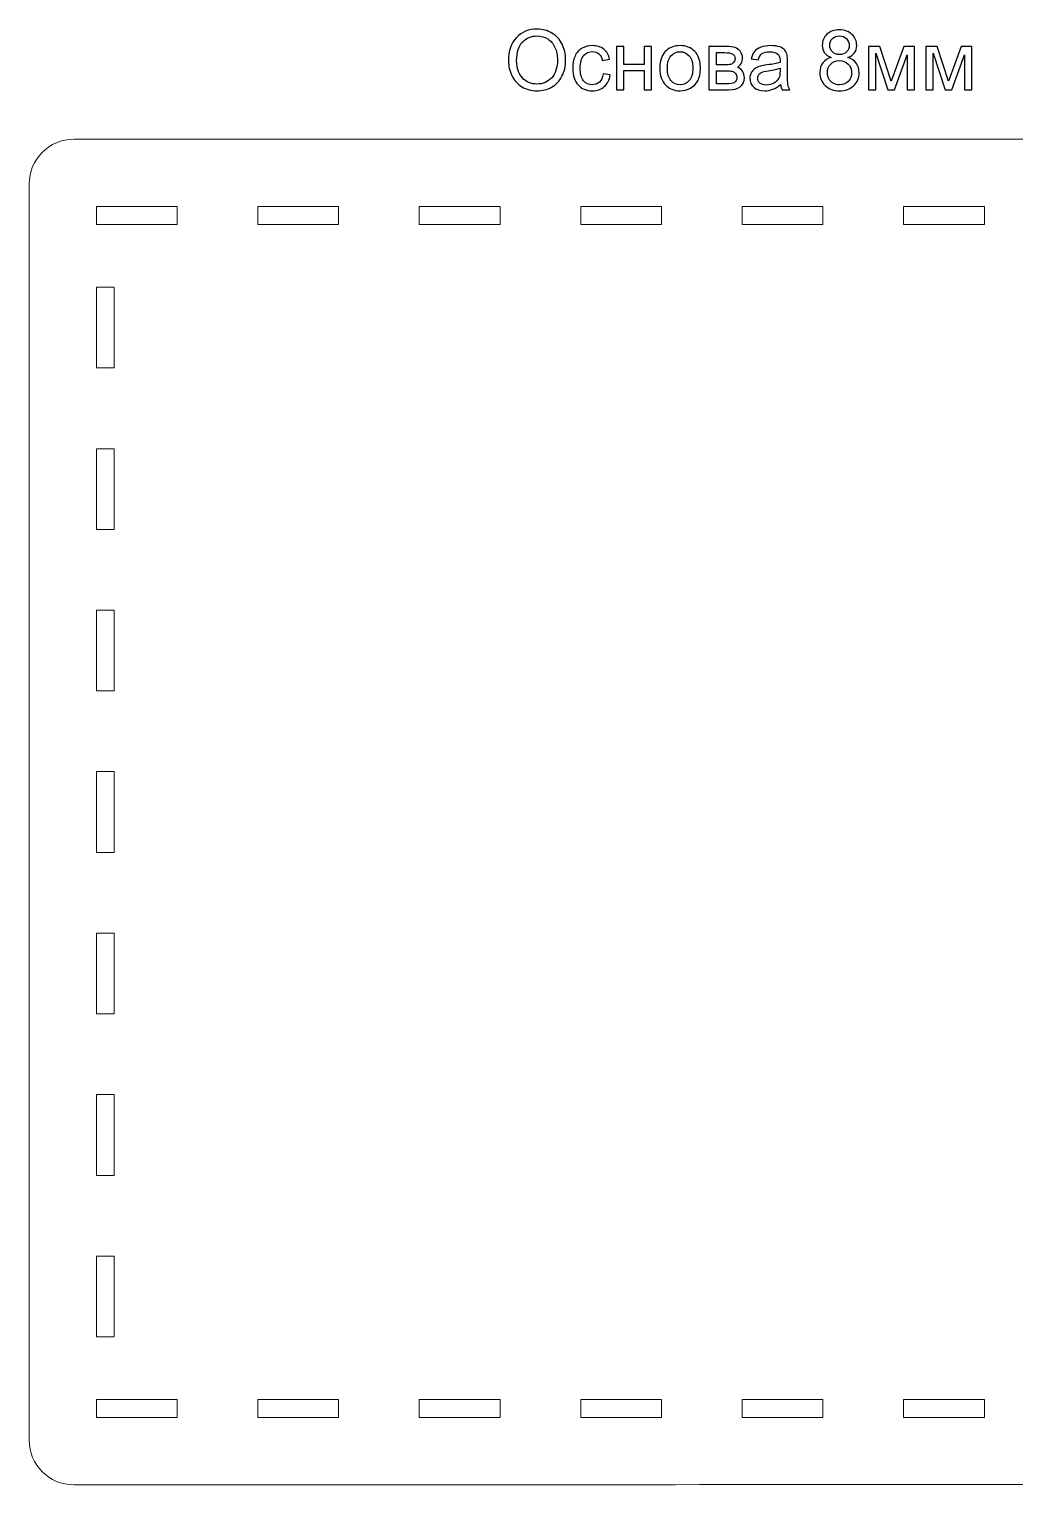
# Model space of a CAD drawing. Header units: centimetres. Extents: x -194 to -71, y -132 to -32.
# Drawn here: x -194.22 to -172.24, y -69.86 to -37.41 of the extents above; entities that cross this region are included whole.
import ezdxf

# ---------------------------------------------------------------- set-up
doc = ezdxf.new("R2010")
doc.units = ezdxf.units.CM
doc.header["$MEASUREMENT"] = 0
doc.layers.add('Layer 1', color=7, linetype='Continuous')

msp = doc.modelspace()

# ---------------------------------------------------------------- linework, layer by layer
at = {"layer": 'Layer 1', "color": 250}
for points, knots in [([(-183.53318, -38.11259), (-183.53318, -37.8919), (-183.47367, -37.71894), (-183.35495, -37.59403), (-183.35495, -37.59403), (-183.23624, -37.46912), (-183.08312, -37.40681), (-182.89528, -37.40681), (-182.89528, -37.40681), (-182.77223, -37.40681), (-182.66157, -37.43626), (-182.5627, -37.49484), (-182.5627, -37.49484), (-182.46413, -37.55343), (-182.38881, -37.63526), (-182.33705, -37.74033), (-182.33705, -37.74033), (-182.28528, -37.8451), (-182.25925, -37.96412), (-182.25925, -38.0971), (-182.25925, -38.0971), (-182.25925, -38.23193), (-182.28652, -38.35281), (-182.34108, -38.45913), (-182.34108, -38.45913), (-182.39563, -38.56576), (-182.47281, -38.64634), (-182.57262, -38.7009), (-182.57262, -38.7009), (-182.67273, -38.75576), (-182.7806, -38.78304), (-182.89621, -38.78304), (-182.89621, -38.78304), (-183.02175, -38.78304), (-183.13364, -38.75266), (-183.23252, -38.69222), (-183.23252, -38.69222), (-183.33109, -38.63178), (-183.4061, -38.54933), (-183.45693, -38.44456), (-183.45693, -38.44456), (-183.50776, -38.3401), (-183.53318, -38.22945), (-183.53318, -38.11259)], [0, 0, 0, 0, 0.08333333, 0.08333333, 0.08333333, 0.08333333, 0.16666667, 0.16666667, 0.16666667, 0.16666667, 0.25, 0.25, 0.25, 0.25, 0.33333333, 0.33333333, 0.33333333, 0.33333333, 0.41666667, 0.41666667, 0.41666667, 0.41666667, 0.5, 0.5, 0.5, 0.5, 0.58333333, 0.58333333, 0.58333333, 0.58333333, 0.66666667, 0.66666667, 0.66666667, 0.66666667, 0.75, 0.75, 0.75, 0.75, 0.83333333, 0.83333333, 0.83333333, 0.83333333, 1, 1, 1, 1]), ([(-183.35093, -38.11569), (-183.35093, -38.27594), (-183.30784, -38.4021), (-183.22167, -38.49415), (-183.22167, -38.49415), (-183.1355, -38.58621), (-183.02733, -38.6324), (-182.89714, -38.6324), (-182.89714, -38.6324), (-182.76448, -38.6324), (-182.65568, -38.5859), (-182.56983, -38.49291), (-182.56983, -38.49291), (-182.48428, -38.39993), (-182.4415, -38.26788), (-182.4415, -38.09679), (-182.4415, -38.09679), (-182.4415, -37.98861), (-182.45979, -37.89407), (-182.49637, -37.81348), (-182.49637, -37.81348), (-182.53294, -37.73289), (-182.58656, -37.67028), (-182.65692, -37.62596), (-182.65692, -37.62596), (-182.7276, -37.58163), (-182.80664, -37.55932), (-182.89435, -37.55932), (-182.89435, -37.55932), (-183.01896, -37.55932), (-183.1262, -37.60209), (-183.21609, -37.68764), (-183.21609, -37.68764), (-183.30598, -37.77319), (-183.35093, -37.91577), (-183.35093, -38.11569)], [0, 0, 0, 0, 0.1, 0.1, 0.1, 0.1, 0.2, 0.2, 0.2, 0.2, 0.3, 0.3, 0.3, 0.3, 0.4, 0.4, 0.4, 0.4, 0.5, 0.5, 0.5, 0.5, 0.6, 0.6, 0.6, 0.6, 0.7, 0.7, 0.7, 0.7, 0.8, 0.8, 0.8, 0.8, 1, 1, 1, 1]), ([(-176.33622, -38.03882), (-176.4041, -38.01403), (-176.45432, -37.97838), (-176.48717, -37.93251), (-176.48717, -37.93251), (-176.51972, -37.88632), (-176.53615, -37.83115), (-176.53615, -37.76699), (-176.53615, -37.76699), (-176.53615, -37.66997), (-176.50143, -37.58876), (-176.432, -37.52274), (-176.432, -37.52274), (-176.36226, -37.45672), (-176.26989, -37.42355), (-176.15428, -37.42355), (-176.15428, -37.42355), (-176.03835, -37.42355), (-175.94474, -37.45734), (-175.87407, -37.52491), (-175.87407, -37.52491), (-175.8034, -37.59248), (-175.76807, -37.67462), (-175.76807, -37.77164), (-175.76807, -37.77164), (-175.76807, -37.83332), (-175.78418, -37.88725), (-175.81642, -37.93282), (-175.81642, -37.93282), (-175.84866, -37.97869), (-175.89763, -38.01403), (-175.96365, -38.03882), (-175.96365, -38.03882), (-175.88213, -38.06548), (-175.82045, -38.10825), (-175.77798, -38.16777), (-175.77798, -38.16777), (-175.73552, -38.22697), (-175.71413, -38.29764), (-175.71413, -38.38009), (-175.71413, -38.38009), (-175.71413, -38.49384), (-175.75443, -38.58931), (-175.83471, -38.6668), (-175.83471, -38.6668), (-175.9153, -38.74429), (-176.02099, -38.78304), (-176.15211, -38.78304), (-176.15211, -38.78304), (-176.28322, -38.78304), (-176.38892, -38.74429), (-176.46951, -38.66649), (-176.46951, -38.66649), (-176.54979, -38.58869), (-176.59008, -38.49167), (-176.59008, -38.37544), (-176.59008, -38.37544), (-176.59008, -38.28896), (-176.56807, -38.21643), (-176.52406, -38.15816), (-176.52406, -38.15816), (-176.48004, -38.09958), (-176.41743, -38.0599), (-176.33622, -38.03882)], [0, 0, 0, 0, 0.05882353, 0.05882353, 0.05882353, 0.05882353, 0.11764706, 0.11764706, 0.11764706, 0.11764706, 0.17647059, 0.17647059, 0.17647059, 0.17647059, 0.23529412, 0.23529412, 0.23529412, 0.23529412, 0.29411765, 0.29411765, 0.29411765, 0.29411765, 0.35294118, 0.35294118, 0.35294118, 0.35294118, 0.41176471, 0.41176471, 0.41176471, 0.41176471, 0.47058824, 0.47058824, 0.47058824, 0.47058824, 0.52941176, 0.52941176, 0.52941176, 0.52941176, 0.58823529, 0.58823529, 0.58823529, 0.58823529, 0.64705882, 0.64705882, 0.64705882, 0.64705882, 0.70588235, 0.70588235, 0.70588235, 0.70588235, 0.76470588, 0.76470588, 0.76470588, 0.76470588, 0.82352941, 0.82352941, 0.82352941, 0.82352941, 0.88235294, 0.88235294, 0.88235294, 0.88235294, 1, 1, 1, 1]), ([(-176.36877, -37.7611), (-176.36877, -37.82433), (-176.34862, -37.87578), (-176.30864, -37.91577), (-176.30864, -37.91577), (-176.26834, -37.95575), (-176.21565, -37.9759), (-176.15025, -37.9759), (-176.15025, -37.9759), (-176.0867, -37.9759), (-176.03525, -37.95606), (-175.99527, -37.91639), (-175.99527, -37.91639), (-175.95528, -37.87671), (-175.93544, -37.82805), (-175.93544, -37.7704), (-175.93544, -37.7704), (-175.93544, -37.71027), (-175.9559, -37.65974), (-175.99713, -37.61883), (-175.99713, -37.61883), (-176.03804, -37.57791), (-176.0898, -37.55746), (-176.15211, -37.55746), (-176.15211, -37.55746), (-176.21503, -37.55746), (-176.26679, -37.5776), (-176.30771, -37.61759), (-176.30771, -37.61759), (-176.34831, -37.65757), (-176.36877, -37.70531), (-176.36877, -37.7611)], [0, 0, 0, 0, 0.11111111, 0.11111111, 0.11111111, 0.11111111, 0.22222222, 0.22222222, 0.22222222, 0.22222222, 0.33333333, 0.33333333, 0.33333333, 0.33333333, 0.44444444, 0.44444444, 0.44444444, 0.44444444, 0.55555556, 0.55555556, 0.55555556, 0.55555556, 0.66666667, 0.66666667, 0.66666667, 0.66666667, 0.77777778, 0.77777778, 0.77777778, 0.77777778, 1, 1, 1, 1]), ([(-181.42267, -38.40737), (-181.42267, -38.40737), (-181.26273, -38.42968), (-181.26273, -38.42968), (-181.26273, -38.42968), (-181.2804, -38.53972), (-181.32503, -38.62558), (-181.39725, -38.68788), (-181.39725, -38.68788), (-181.46947, -38.75018), (-181.55843, -38.78118), (-181.66351, -38.78118), (-181.66351, -38.78118), (-181.79524, -38.78118), (-181.90125, -38.73809), (-181.98122, -38.65192), (-181.98122, -38.65192), (-182.06149, -38.56576), (-182.10148, -38.44239), (-182.10148, -38.28183), (-182.10148, -38.28183), (-182.10148, -38.17769), (-182.08412, -38.08687), (-182.04972, -38.00876), (-182.04972, -38.00876), (-182.01531, -37.93096), (-181.96293, -37.87237), (-181.89226, -37.83363), (-181.89226, -37.83363), (-181.8219, -37.79457), (-181.74534, -37.77505), (-181.66227, -37.77505), (-181.66227, -37.77505), (-181.55781, -37.77505), (-181.47195, -37.80139), (-181.40562, -37.8544), (-181.40562, -37.8544), (-181.33898, -37.9074), (-181.2962, -37.98272), (-181.27761, -38.08005), (-181.27761, -38.08005), (-181.27761, -38.08005), (-181.43569, -38.10422), (-181.43569, -38.10422), (-181.43569, -38.10422), (-181.45087, -38.03944), (-181.47753, -37.99078), (-181.51628, -37.95792), (-181.51628, -37.95792), (-181.55471, -37.92538), (-181.6012, -37.90895), (-181.65576, -37.90895), (-181.65576, -37.90895), (-181.73821, -37.90895), (-181.80516, -37.9384), (-181.85692, -37.99729), (-181.85692, -37.99729), (-181.90837, -38.05649), (-181.9341, -38.14948), (-181.9341, -38.27718), (-181.9341, -38.27718), (-181.9341, -38.40675), (-181.9093, -38.50066), (-181.85971, -38.55925), (-181.85971, -38.55925), (-181.80981, -38.61783), (-181.74503, -38.64727), (-181.66537, -38.64727), (-181.66537, -38.64727), (-181.60089, -38.64727), (-181.54727, -38.62775), (-181.5045, -38.58838), (-181.5045, -38.58838), (-181.46141, -38.54933), (-181.43414, -38.48889), (-181.42267, -38.40737)], [0, 0, 0, 0, 0.05, 0.05, 0.05, 0.05, 0.1, 0.1, 0.1, 0.1, 0.15, 0.15, 0.15, 0.15, 0.2, 0.2, 0.2, 0.2, 0.25, 0.25, 0.25, 0.25, 0.3, 0.3, 0.3, 0.3, 0.35, 0.35, 0.35, 0.35, 0.4, 0.4, 0.4, 0.4, 0.45, 0.45, 0.45, 0.45, 0.5, 0.5, 0.5, 0.5, 0.55, 0.55, 0.55, 0.55, 0.6, 0.6, 0.6, 0.6, 0.65, 0.65, 0.65, 0.65, 0.7, 0.7, 0.7, 0.7, 0.75, 0.75, 0.75, 0.75, 0.8, 0.8, 0.8, 0.8, 0.85, 0.85, 0.85, 0.85, 0.9, 0.9, 0.9, 0.9, 1, 1, 1, 1]), ([(-181.12325, -37.7955), (-181.12325, -37.7955), (-180.95959, -37.7955), (-180.95959, -37.7955), (-180.95959, -37.7955), (-180.95959, -37.7955), (-180.95959, -38.19721), (-180.95959, -38.19721), (-180.95959, -38.19721), (-180.95959, -38.19721), (-180.50581, -38.19721), (-180.50581, -38.19721), (-180.50581, -38.19721), (-180.50581, -38.19721), (-180.50581, -37.7955), (-180.50581, -37.7955), (-180.50581, -37.7955), (-180.50581, -37.7955), (-180.34215, -37.7955), (-180.34215, -37.7955), (-180.34215, -37.7955), (-180.34215, -37.7955), (-180.34215, -38.76072), (-180.34215, -38.76072), (-180.34215, -38.76072), (-180.34215, -38.76072), (-180.50581, -38.76072), (-180.50581, -38.76072), (-180.50581, -38.76072), (-180.50581, -38.76072), (-180.50581, -38.33298), (-180.50581, -38.33298), (-180.50581, -38.33298), (-180.50581, -38.33298), (-180.95959, -38.33298), (-180.95959, -38.33298), (-180.95959, -38.33298), (-180.95959, -38.33298), (-180.95959, -38.76072), (-180.95959, -38.76072), (-180.95959, -38.76072), (-180.95959, -38.76072), (-181.12325, -38.76072), (-181.12325, -38.76072), (-181.12325, -38.76072), (-181.12325, -38.76072), (-181.12325, -37.7955), (-181.12325, -37.7955)], [0, 0, 0, 0, 0.07692308, 0.07692308, 0.07692308, 0.07692308, 0.15384615, 0.15384615, 0.15384615, 0.15384615, 0.23076923, 0.23076923, 0.23076923, 0.23076923, 0.30769231, 0.30769231, 0.30769231, 0.30769231, 0.38461538, 0.38461538, 0.38461538, 0.38461538, 0.46153846, 0.46153846, 0.46153846, 0.46153846, 0.53846154, 0.53846154, 0.53846154, 0.53846154, 0.61538462, 0.61538462, 0.61538462, 0.61538462, 0.69230769, 0.69230769, 0.69230769, 0.69230769, 0.76923077, 0.76923077, 0.76923077, 0.76923077, 0.84615385, 0.84615385, 0.84615385, 0.84615385, 1, 1, 1, 1]), ([(-180.15772, -38.27811), (-180.15772, -38.09989), (-180.10812, -37.96784), (-180.00863, -37.88198), (-180.00863, -37.88198), (-179.92587, -37.81069), (-179.82451, -37.77505), (-179.70518, -37.77505), (-179.70518, -37.77505), (-179.57282, -37.77505), (-179.46434, -37.81844), (-179.38003, -37.90523), (-179.38003, -37.90523), (-179.29603, -37.99171), (-179.25387, -38.11166), (-179.25387, -38.26447), (-179.25387, -38.26447), (-179.25387, -38.38846), (-179.27247, -38.48579), (-179.30967, -38.55677), (-179.30967, -38.55677), (-179.34686, -38.62775), (-179.40111, -38.68292), (-179.4724, -38.72228), (-179.4724, -38.72228), (-179.54338, -38.76165), (-179.62118, -38.78118), (-179.70518, -38.78118), (-179.70518, -38.78118), (-179.84032, -38.78118), (-179.94942, -38.73809), (-180.0328, -38.65161), (-180.0328, -38.65161), (-180.11618, -38.56514), (-180.15772, -38.44053), (-180.15772, -38.27811)], [0, 0, 0, 0, 0.1, 0.1, 0.1, 0.1, 0.2, 0.2, 0.2, 0.2, 0.3, 0.3, 0.3, 0.3, 0.4, 0.4, 0.4, 0.4, 0.5, 0.5, 0.5, 0.5, 0.6, 0.6, 0.6, 0.6, 0.7, 0.7, 0.7, 0.7, 0.8, 0.8, 0.8, 0.8, 1, 1, 1, 1]), ([(-179.99034, -38.27842), (-179.99034, -38.40179), (-179.96337, -38.49415), (-179.90944, -38.55522), (-179.90944, -38.55522), (-179.8552, -38.61659), (-179.78732, -38.64727), (-179.70518, -38.64727), (-179.70518, -38.64727), (-179.62397, -38.64727), (-179.5564, -38.61659), (-179.50215, -38.55491), (-179.50215, -38.55491), (-179.44822, -38.49322), (-179.42125, -38.39931), (-179.42125, -38.27315), (-179.42125, -38.27315), (-179.42125, -38.15413), (-179.44853, -38.06393), (-179.50277, -38.00287), (-179.50277, -38.00287), (-179.55702, -37.9415), (-179.62459, -37.91081), (-179.70518, -37.91081), (-179.70518, -37.91081), (-179.78732, -37.91081), (-179.8552, -37.94119), (-179.90944, -38.00225), (-179.90944, -38.00225), (-179.96337, -38.06331), (-179.99034, -38.15537), (-179.99034, -38.27842)], [0, 0, 0, 0, 0.11111111, 0.11111111, 0.11111111, 0.11111111, 0.22222222, 0.22222222, 0.22222222, 0.22222222, 0.33333333, 0.33333333, 0.33333333, 0.33333333, 0.44444444, 0.44444444, 0.44444444, 0.44444444, 0.55555556, 0.55555556, 0.55555556, 0.55555556, 0.66666667, 0.66666667, 0.66666667, 0.66666667, 0.77777778, 0.77777778, 0.77777778, 0.77777778, 1, 1, 1, 1]), ([(-179.06201, -37.7955), (-179.06201, -37.7955), (-178.6854, -37.7955), (-178.6854, -37.7955), (-178.6854, -37.7955), (-178.59304, -37.7955), (-178.52423, -37.80325), (-178.47897, -37.81875), (-178.47897, -37.81875), (-178.43403, -37.83425), (-178.39528, -37.86246), (-178.36305, -37.90368), (-178.36305, -37.90368), (-178.3305, -37.94522), (-178.31438, -37.9945), (-178.31438, -38.05215), (-178.31438, -38.05215), (-178.31438, -38.09834), (-178.32399, -38.13863), (-178.3429, -38.17273), (-178.3429, -38.17273), (-178.36212, -38.20713), (-178.39063, -38.23596), (-178.42907, -38.25889), (-178.42907, -38.25889), (-178.38381, -38.27408), (-178.34631, -38.30229), (-178.31624, -38.34382), (-178.31624, -38.34382), (-178.28649, -38.38505), (-178.27161, -38.43433), (-178.27161, -38.49105), (-178.27161, -38.49105), (-178.2775, -38.58249), (-178.31035, -38.65037), (-178.36956, -38.69439), (-178.36956, -38.69439), (-178.42876, -38.73871), (-178.51493, -38.76072), (-178.62775, -38.76072), (-178.62775, -38.76072), (-178.62775, -38.76072), (-179.06201, -38.76072), (-179.06201, -38.76072), (-179.06201, -38.76072), (-179.06201, -38.76072), (-179.06201, -37.7955), (-179.06201, -37.7955)], [0, 0, 0, 0, 0.07692308, 0.07692308, 0.07692308, 0.07692308, 0.15384615, 0.15384615, 0.15384615, 0.15384615, 0.23076923, 0.23076923, 0.23076923, 0.23076923, 0.30769231, 0.30769231, 0.30769231, 0.30769231, 0.38461538, 0.38461538, 0.38461538, 0.38461538, 0.46153846, 0.46153846, 0.46153846, 0.46153846, 0.53846154, 0.53846154, 0.53846154, 0.53846154, 0.61538462, 0.61538462, 0.61538462, 0.61538462, 0.69230769, 0.69230769, 0.69230769, 0.69230769, 0.76923077, 0.76923077, 0.76923077, 0.76923077, 0.84615385, 0.84615385, 0.84615385, 0.84615385, 1, 1, 1, 1]), ([(-178.89835, -38.20279), (-178.89835, -38.20279), (-178.72477, -38.20279), (-178.72477, -38.20279), (-178.72477, -38.20279), (-178.65565, -38.20279), (-178.60791, -38.19907), (-178.58219, -38.19194), (-178.58219, -38.19194), (-178.55615, -38.1845), (-178.5329, -38.16994), (-178.51245, -38.14762), (-178.51245, -38.14762), (-178.49199, -38.12561), (-178.48176, -38.09896), (-178.48176, -38.06796), (-178.48176, -38.06796), (-178.48176, -38.01682), (-178.49974, -37.98148), (-178.53538, -37.96133), (-178.53538, -37.96133), (-178.57134, -37.94119), (-178.63271, -37.93127), (-178.7195, -37.93127), (-178.7195, -37.93127), (-178.7195, -37.93127), (-178.89835, -37.93127), (-178.89835, -37.93127), (-178.89835, -37.93127), (-178.89835, -37.93127), (-178.89835, -38.20279), (-178.89835, -38.20279)], [0, 0, 0, 0, 0.11111111, 0.11111111, 0.11111111, 0.11111111, 0.22222222, 0.22222222, 0.22222222, 0.22222222, 0.33333333, 0.33333333, 0.33333333, 0.33333333, 0.44444444, 0.44444444, 0.44444444, 0.44444444, 0.55555556, 0.55555556, 0.55555556, 0.55555556, 0.66666667, 0.66666667, 0.66666667, 0.66666667, 0.77777778, 0.77777778, 0.77777778, 0.77777778, 1, 1, 1, 1]), ([(-177.46417, -38.63984), (-177.52492, -38.6916), (-177.5835, -38.72786), (-177.6396, -38.74925), (-177.6396, -38.74925), (-177.69571, -38.77064), (-177.75584, -38.78118), (-177.82031, -38.78118), (-177.82031, -38.78118), (-177.92632, -38.78118), (-178.00784, -38.75545), (-178.06487, -38.70369), (-178.06487, -38.70369), (-178.1219, -38.65223), (-178.15042, -38.58621), (-178.15042, -38.50593), (-178.15042, -38.50593), (-178.15042, -38.45882), (-178.13957, -38.41573), (-178.11818, -38.37668), (-178.11818, -38.37668), (-178.09649, -38.33762), (-178.06828, -38.30663), (-178.03356, -38.28307), (-178.03356, -38.28307), (-177.99854, -38.25951), (-177.95948, -38.24154), (-177.91578, -38.22945), (-177.91578, -38.22945), (-177.88354, -38.22108), (-177.83488, -38.21302), (-177.7701, -38.20496), (-177.7701, -38.20496), (-177.63805, -38.18946), (-177.54042, -38.17056), (-177.47812, -38.14886), (-177.47812, -38.14886), (-177.4775, -38.12654), (-177.47719, -38.11228), (-177.47719, -38.10639), (-177.47719, -38.10639), (-177.47719, -38.04006), (-177.49268, -37.99326), (-177.52368, -37.96598), (-177.52368, -37.96598), (-177.56552, -37.9291), (-177.62783, -37.91081), (-177.71028, -37.91081), (-177.71028, -37.91081), (-177.78746, -37.91081), (-177.84449, -37.92445), (-177.88106, -37.95141), (-177.88106, -37.95141), (-177.91795, -37.97838), (-177.94492, -38.02611), (-177.96258, -38.09493), (-177.96258, -38.09493), (-177.96258, -38.09493), (-178.12252, -38.07261), (-178.12252, -38.07261), (-178.12252, -38.07261), (-178.10795, -38.00411), (-178.08409, -37.94862), (-178.05061, -37.90647), (-178.05061, -37.90647), (-178.01714, -37.86432), (-177.96878, -37.83208), (-177.90555, -37.80914), (-177.90555, -37.80914), (-177.84263, -37.78652), (-177.76917, -37.77505), (-177.6861, -37.77505), (-177.6861, -37.77505), (-177.60365, -37.77505), (-177.53639, -37.78466), (-177.48462, -37.80418), (-177.48462, -37.80418), (-177.43317, -37.82371), (-177.39505, -37.84789), (-177.37087, -37.87733), (-177.37087, -37.87733), (-177.34669, -37.90678), (-177.32964, -37.94398), (-177.31973, -37.98892), (-177.31973, -37.98892), (-177.31446, -38.01682), (-177.31167, -38.06703), (-177.31167, -38.13925), (-177.31167, -38.13925), (-177.31167, -38.13925), (-177.31167, -38.35622), (-177.31167, -38.35622), (-177.31167, -38.35622), (-177.31167, -38.50779), (-177.30826, -38.60357), (-177.30144, -38.64418), (-177.30144, -38.64418), (-177.29493, -38.68478), (-177.28129, -38.72352), (-177.26145, -38.76072), (-177.26145, -38.76072), (-177.26145, -38.76072), (-177.43255, -38.76072), (-177.43255, -38.76072), (-177.43255, -38.76072), (-177.44898, -38.72631), (-177.45952, -38.68602), (-177.46417, -38.63984)], [0, 0, 0, 0, 0.03571429, 0.03571429, 0.03571429, 0.03571429, 0.07142857, 0.07142857, 0.07142857, 0.07142857, 0.10714286, 0.10714286, 0.10714286, 0.10714286, 0.14285714, 0.14285714, 0.14285714, 0.14285714, 0.17857143, 0.17857143, 0.17857143, 0.17857143, 0.21428571, 0.21428571, 0.21428571, 0.21428571, 0.25, 0.25, 0.25, 0.25, 0.28571429, 0.28571429, 0.28571429, 0.28571429, 0.32142857, 0.32142857, 0.32142857, 0.32142857, 0.35714286, 0.35714286, 0.35714286, 0.35714286, 0.39285714, 0.39285714, 0.39285714, 0.39285714, 0.42857143, 0.42857143, 0.42857143, 0.42857143, 0.46428571, 0.46428571, 0.46428571, 0.46428571, 0.5, 0.5, 0.5, 0.5, 0.53571429, 0.53571429, 0.53571429, 0.53571429, 0.57142857, 0.57142857, 0.57142857, 0.57142857, 0.60714286, 0.60714286, 0.60714286, 0.60714286, 0.64285714, 0.64285714, 0.64285714, 0.64285714, 0.67857143, 0.67857143, 0.67857143, 0.67857143, 0.71428571, 0.71428571, 0.71428571, 0.71428571, 0.75, 0.75, 0.75, 0.75, 0.78571429, 0.78571429, 0.78571429, 0.78571429, 0.82142857, 0.82142857, 0.82142857, 0.82142857, 0.85714286, 0.85714286, 0.85714286, 0.85714286, 0.89285714, 0.89285714, 0.89285714, 0.89285714, 0.92857143, 0.92857143, 0.92857143, 0.92857143, 1, 1, 1, 1]), ([(-175.50367, -37.7955), (-175.50367, -37.7955), (-175.25198, -37.7955), (-175.25198, -37.7955), (-175.25198, -37.7955), (-175.25198, -37.7955), (-174.99688, -38.56792), (-174.99688, -38.56792), (-174.99688, -38.56792), (-174.99688, -38.56792), (-174.71451, -37.7955), (-174.71451, -37.7955), (-174.71451, -37.7955), (-174.71451, -37.7955), (-174.4808, -37.7955), (-174.4808, -37.7955), (-174.4808, -37.7955), (-174.4808, -37.7955), (-174.4808, -38.76072), (-174.4808, -38.76072), (-174.4808, -38.76072), (-174.4808, -38.76072), (-174.64446, -38.76072), (-174.64446, -38.76072), (-174.64446, -38.76072), (-174.64446, -38.76072), (-174.64446, -37.98365), (-174.64446, -37.98365), (-174.64446, -37.98365), (-174.64446, -37.98365), (-174.92869, -38.76072), (-174.92869, -38.76072), (-174.92869, -38.76072), (-174.92869, -38.76072), (-175.07499, -38.76072), (-175.07499, -38.76072), (-175.07499, -38.76072), (-175.07499, -38.76072), (-175.34373, -37.94646), (-175.34373, -37.94646), (-175.34373, -37.94646), (-175.34373, -37.94646), (-175.34373, -38.76072), (-175.34373, -38.76072), (-175.34373, -38.76072), (-175.34373, -38.76072), (-175.50367, -38.76072), (-175.50367, -38.76072), (-175.50367, -38.76072), (-175.50367, -38.76072), (-175.50367, -37.7955), (-175.50367, -37.7955)], [0, 0, 0, 0, 0.07142857, 0.07142857, 0.07142857, 0.07142857, 0.14285714, 0.14285714, 0.14285714, 0.14285714, 0.21428571, 0.21428571, 0.21428571, 0.21428571, 0.28571429, 0.28571429, 0.28571429, 0.28571429, 0.35714286, 0.35714286, 0.35714286, 0.35714286, 0.42857143, 0.42857143, 0.42857143, 0.42857143, 0.5, 0.5, 0.5, 0.5, 0.57142857, 0.57142857, 0.57142857, 0.57142857, 0.64285714, 0.64285714, 0.64285714, 0.64285714, 0.71428571, 0.71428571, 0.71428571, 0.71428571, 0.78571429, 0.78571429, 0.78571429, 0.78571429, 0.85714286, 0.85714286, 0.85714286, 0.85714286, 1, 1, 1, 1]), ([(-174.22509, -37.7955), (-174.22509, -37.7955), (-173.9734, -37.7955), (-173.9734, -37.7955), (-173.9734, -37.7955), (-173.9734, -37.7955), (-173.7183, -38.56792), (-173.7183, -38.56792), (-173.7183, -38.56792), (-173.7183, -38.56792), (-173.43593, -37.7955), (-173.43593, -37.7955), (-173.43593, -37.7955), (-173.43593, -37.7955), (-173.20222, -37.7955), (-173.20222, -37.7955), (-173.20222, -37.7955), (-173.20222, -37.7955), (-173.20222, -38.76072), (-173.20222, -38.76072), (-173.20222, -38.76072), (-173.20222, -38.76072), (-173.36588, -38.76072), (-173.36588, -38.76072), (-173.36588, -38.76072), (-173.36588, -38.76072), (-173.36588, -37.98365), (-173.36588, -37.98365), (-173.36588, -37.98365), (-173.36588, -37.98365), (-173.65011, -38.76072), (-173.65011, -38.76072), (-173.65011, -38.76072), (-173.65011, -38.76072), (-173.79641, -38.76072), (-173.79641, -38.76072), (-173.79641, -38.76072), (-173.79641, -38.76072), (-174.06515, -37.94646), (-174.06515, -37.94646), (-174.06515, -37.94646), (-174.06515, -37.94646), (-174.06515, -38.76072), (-174.06515, -38.76072), (-174.06515, -38.76072), (-174.06515, -38.76072), (-174.22509, -38.76072), (-174.22509, -38.76072), (-174.22509, -38.76072), (-174.22509, -38.76072), (-174.22509, -37.7955), (-174.22509, -37.7955)], [0, 0, 0, 0, 0.07142857, 0.07142857, 0.07142857, 0.07142857, 0.14285714, 0.14285714, 0.14285714, 0.14285714, 0.21428571, 0.21428571, 0.21428571, 0.21428571, 0.28571429, 0.28571429, 0.28571429, 0.28571429, 0.35714286, 0.35714286, 0.35714286, 0.35714286, 0.42857143, 0.42857143, 0.42857143, 0.42857143, 0.5, 0.5, 0.5, 0.5, 0.57142857, 0.57142857, 0.57142857, 0.57142857, 0.64285714, 0.64285714, 0.64285714, 0.64285714, 0.71428571, 0.71428571, 0.71428571, 0.71428571, 0.78571429, 0.78571429, 0.78571429, 0.78571429, 0.85714286, 0.85714286, 0.85714286, 0.85714286, 1, 1, 1, 1]), ([(-177.47719, -38.27718), (-177.5367, -38.30136), (-177.62597, -38.32182), (-177.74499, -38.33855), (-177.74499, -38.33855), (-177.81256, -38.34816), (-177.8603, -38.35901), (-177.88819, -38.3711), (-177.88819, -38.3711), (-177.91609, -38.38319), (-177.93748, -38.40086), (-177.95266, -38.42379), (-177.95266, -38.42379), (-177.96785, -38.44704), (-177.9756, -38.47277), (-177.9756, -38.50128), (-177.9756, -38.50128), (-177.9756, -38.54437), (-177.95917, -38.58063), (-177.92601, -38.60946), (-177.92601, -38.60946), (-177.89284, -38.63829), (-177.84449, -38.65285), (-177.78095, -38.65285), (-177.78095, -38.65285), (-177.71802, -38.65285), (-177.66192, -38.63922), (-177.61264, -38.61163), (-177.61264, -38.61163), (-177.56366, -38.58435), (-177.5274, -38.54685), (-177.50446, -38.49942), (-177.50446, -38.49942), (-177.48679, -38.46254), (-177.47812, -38.4083), (-177.47812, -38.33669), (-177.47812, -38.33669), (-177.47812, -38.33669), (-177.47719, -38.27718), (-177.47719, -38.27718)], [0, 0, 0, 0, 0.09090909, 0.09090909, 0.09090909, 0.09090909, 0.18181818, 0.18181818, 0.18181818, 0.18181818, 0.27272727, 0.27272727, 0.27272727, 0.27272727, 0.36363636, 0.36363636, 0.36363636, 0.36363636, 0.45454545, 0.45454545, 0.45454545, 0.45454545, 0.54545455, 0.54545455, 0.54545455, 0.54545455, 0.63636364, 0.63636364, 0.63636364, 0.63636364, 0.72727273, 0.72727273, 0.72727273, 0.72727273, 0.81818182, 0.81818182, 0.81818182, 0.81818182, 1, 1, 1, 1]), ([(-176.4227, -38.37668), (-176.4227, -38.42348), (-176.41185, -38.46843), (-176.39016, -38.51213), (-176.39016, -38.51213), (-176.36846, -38.55553), (-176.3356, -38.58931), (-176.29159, -38.61318), (-176.29159, -38.61318), (-176.24788, -38.63705), (-176.20077, -38.64913), (-176.15087, -38.64913), (-176.15087, -38.64913), (-176.07214, -38.64913), (-176.00767, -38.62403), (-175.95714, -38.57381), (-175.95714, -38.57381), (-175.90662, -38.5236), (-175.88151, -38.45975), (-175.88151, -38.38226), (-175.88151, -38.38226), (-175.88151, -38.30353), (-175.90755, -38.23844), (-175.95931, -38.18698), (-175.95931, -38.18698), (-176.01138, -38.13553), (-176.0771, -38.1098), (-176.15614, -38.1098), (-176.15614, -38.1098), (-176.23363, -38.1098), (-176.29717, -38.13522), (-176.34738, -38.18605), (-176.34738, -38.18605), (-176.39759, -38.23689), (-176.4227, -38.30043), (-176.4227, -38.37668)], [0, 0, 0, 0, 0.1, 0.1, 0.1, 0.1, 0.2, 0.2, 0.2, 0.2, 0.3, 0.3, 0.3, 0.3, 0.4, 0.4, 0.4, 0.4, 0.5, 0.5, 0.5, 0.5, 0.6, 0.6, 0.6, 0.6, 0.7, 0.7, 0.7, 0.7, 0.8, 0.8, 0.8, 0.8, 1, 1, 1, 1]), ([(-178.89835, -38.62682), (-178.89835, -38.62682), (-178.68354, -38.62682), (-178.68354, -38.62682), (-178.68354, -38.62682), (-178.59118, -38.62682), (-178.52763, -38.61597), (-178.49323, -38.59458), (-178.49323, -38.59458), (-178.45882, -38.57288), (-178.44085, -38.536), (-178.43899, -38.483), (-178.43899, -38.483), (-178.43899, -38.45231), (-178.4489, -38.42348), (-178.46874, -38.39714), (-178.46874, -38.39714), (-178.48889, -38.37079), (-178.51493, -38.35405), (-178.54685, -38.34723), (-178.54685, -38.34723), (-178.57878, -38.3401), (-178.63023, -38.33669), (-178.7009, -38.33669), (-178.7009, -38.33669), (-178.7009, -38.33669), (-178.89835, -38.33669), (-178.89835, -38.33669), (-178.89835, -38.33669), (-178.89835, -38.33669), (-178.89835, -38.62682), (-178.89835, -38.62682)], [0, 0, 0, 0, 0.11111111, 0.11111111, 0.11111111, 0.11111111, 0.22222222, 0.22222222, 0.22222222, 0.22222222, 0.33333333, 0.33333333, 0.33333333, 0.33333333, 0.44444444, 0.44444444, 0.44444444, 0.44444444, 0.55555556, 0.55555556, 0.55555556, 0.55555556, 0.66666667, 0.66666667, 0.66666667, 0.66666667, 0.77777778, 0.77777778, 0.77777778, 0.77777778, 1, 1, 1, 1])]:
    msp.add_open_spline(points, degree=3, knots=knots, dxfattribs=at)
at = {"layer": 'Layer 1', "color": 250, "lineweight": 9}
for points, knots in [([(-193.22164, -39.86064), (-181.7746, -39.86064), (-170.32756, -39.86064), (-158.88052, -39.86064), (-158.88052, -39.86064), (-158.88052, -39.86064), (-157.37052, -39.86064), (-157.37052, -39.86064), (-157.37052, -39.86064), (-156.99028, -39.86064), (-156.67919, -40.17174), (-156.67919, -40.55197), (-156.67919, -40.55197), (-156.67919, -40.55197), (-156.67919, -69.15532), (-156.67919, -69.15532), (-156.67919, -69.15532), (-156.67919, -69.53555), (-156.99029, -69.84665), (-157.37052, -69.84665), (-157.37052, -69.84665), (-157.37052, -69.84665), (-158.88052, -69.84665), (-158.88052, -69.84665), (-158.88052, -69.84665), (-170.32721, -69.84665), (-181.77414, -69.86064), (-193.22164, -69.86064), (-193.22164, -69.86064), (-193.77164, -69.86064), (-194.22163, -69.41064), (-194.22163, -68.86064), (-194.22163, -68.86064), (-194.22163, -68.86064), (-194.22163, -40.86064), (-194.22163, -40.86064), (-194.22163, -40.86064), (-194.22163, -40.31064), (-193.77164, -39.86064), (-193.22164, -39.86064)], [0, 0, 0, 0, 0.09090909, 0.09090909, 0.09090909, 0.09090909, 0.18181818, 0.18181818, 0.18181818, 0.18181818, 0.27272727, 0.27272727, 0.27272727, 0.27272727, 0.36363636, 0.36363636, 0.36363636, 0.36363636, 0.45454545, 0.45454545, 0.45454545, 0.45454545, 0.54545455, 0.54545455, 0.54545455, 0.54545455, 0.63636364, 0.63636364, 0.63636364, 0.63636364, 0.72727273, 0.72727273, 0.72727273, 0.72727273, 0.81818182, 0.81818182, 0.81818182, 0.81818182, 1, 1, 1, 1]), ([(-192.72163, -41.36064), (-192.72163, -41.36064), (-190.92163, -41.36064), (-190.92163, -41.36064), (-190.92163, -41.36064), (-190.92163, -41.36064), (-190.92163, -41.76064), (-190.92163, -41.76064), (-190.92163, -41.76064), (-190.92163, -41.76064), (-192.72163, -41.76064), (-192.72163, -41.76064), (-192.72163, -41.76064), (-192.72163, -41.76064), (-192.72163, -41.36064), (-192.72163, -41.36064)], [0, 0, 0, 0, 0.2, 0.2, 0.2, 0.2, 0.4, 0.4, 0.4, 0.4, 0.6, 0.6, 0.6, 0.6, 1, 1, 1, 1]), ([(-189.12163, -41.36064), (-189.12163, -41.36064), (-187.32163, -41.36064), (-187.32163, -41.36064), (-187.32163, -41.36064), (-187.32163, -41.36064), (-187.32163, -41.76064), (-187.32163, -41.76064), (-187.32163, -41.76064), (-187.32163, -41.76064), (-189.12163, -41.76064), (-189.12163, -41.76064), (-189.12163, -41.76064), (-189.12163, -41.76064), (-189.12163, -41.36064), (-189.12163, -41.36064)], [0, 0, 0, 0, 0.2, 0.2, 0.2, 0.2, 0.4, 0.4, 0.4, 0.4, 0.6, 0.6, 0.6, 0.6, 1, 1, 1, 1]), ([(-185.52163, -41.36064), (-185.52163, -41.36064), (-183.72163, -41.36064), (-183.72163, -41.36064), (-183.72163, -41.36064), (-183.72163, -41.36064), (-183.72163, -41.76064), (-183.72163, -41.76064), (-183.72163, -41.76064), (-183.72163, -41.76064), (-185.52163, -41.76064), (-185.52163, -41.76064), (-185.52163, -41.76064), (-185.52163, -41.76064), (-185.52163, -41.36064), (-185.52163, -41.36064)], [0, 0, 0, 0, 0.2, 0.2, 0.2, 0.2, 0.4, 0.4, 0.4, 0.4, 0.6, 0.6, 0.6, 0.6, 1, 1, 1, 1]), ([(-181.92163, -41.36064), (-181.92163, -41.36064), (-180.12163, -41.36064), (-180.12163, -41.36064), (-180.12163, -41.36064), (-180.12163, -41.36064), (-180.12163, -41.76064), (-180.12163, -41.76064), (-180.12163, -41.76064), (-180.12163, -41.76064), (-181.92163, -41.76064), (-181.92163, -41.76064), (-181.92163, -41.76064), (-181.92163, -41.76064), (-181.92163, -41.36064), (-181.92163, -41.36064)], [0, 0, 0, 0, 0.2, 0.2, 0.2, 0.2, 0.4, 0.4, 0.4, 0.4, 0.6, 0.6, 0.6, 0.6, 1, 1, 1, 1]), ([(-178.32163, -41.36064), (-178.32163, -41.36064), (-176.52163, -41.36064), (-176.52163, -41.36064), (-176.52163, -41.36064), (-176.52163, -41.36064), (-176.52163, -41.76064), (-176.52163, -41.76064), (-176.52163, -41.76064), (-176.52163, -41.76064), (-178.32163, -41.76064), (-178.32163, -41.76064), (-178.32163, -41.76064), (-178.32163, -41.76064), (-178.32163, -41.36064), (-178.32163, -41.36064)], [0, 0, 0, 0, 0.2, 0.2, 0.2, 0.2, 0.4, 0.4, 0.4, 0.4, 0.6, 0.6, 0.6, 0.6, 1, 1, 1, 1]), ([(-174.72163, -41.36064), (-174.72163, -41.36064), (-172.92163, -41.36064), (-172.92163, -41.36064), (-172.92163, -41.36064), (-172.92163, -41.36064), (-172.92163, -41.76064), (-172.92163, -41.76064), (-172.92163, -41.76064), (-172.92163, -41.76064), (-174.72163, -41.76064), (-174.72163, -41.76064), (-174.72163, -41.76064), (-174.72163, -41.76064), (-174.72163, -41.36064), (-174.72163, -41.36064)], [0, 0, 0, 0, 0.2, 0.2, 0.2, 0.2, 0.4, 0.4, 0.4, 0.4, 0.6, 0.6, 0.6, 0.6, 1, 1, 1, 1]), ([(-192.32163, -43.16064), (-192.32163, -43.16064), (-192.32163, -44.96064), (-192.32163, -44.96064), (-192.32163, -44.96064), (-192.32163, -44.96064), (-192.72163, -44.96064), (-192.72163, -44.96064), (-192.72163, -44.96064), (-192.72163, -44.96064), (-192.72163, -43.16064), (-192.72163, -43.16064), (-192.72163, -43.16064), (-192.72163, -43.16064), (-192.32163, -43.16064), (-192.32163, -43.16064)], [0, 0, 0, 0, 0.2, 0.2, 0.2, 0.2, 0.4, 0.4, 0.4, 0.4, 0.6, 0.6, 0.6, 0.6, 1, 1, 1, 1]), ([(-192.32163, -46.76064), (-192.32163, -46.76064), (-192.32163, -48.56064), (-192.32163, -48.56064), (-192.32163, -48.56064), (-192.32163, -48.56064), (-192.72163, -48.56064), (-192.72163, -48.56064), (-192.72163, -48.56064), (-192.72163, -48.56064), (-192.72163, -46.76064), (-192.72163, -46.76064), (-192.72163, -46.76064), (-192.72163, -46.76064), (-192.32163, -46.76064), (-192.32163, -46.76064)], [0, 0, 0, 0, 0.2, 0.2, 0.2, 0.2, 0.4, 0.4, 0.4, 0.4, 0.6, 0.6, 0.6, 0.6, 1, 1, 1, 1]), ([(-192.32163, -50.36064), (-192.32163, -50.36064), (-192.32163, -52.16064), (-192.32163, -52.16064), (-192.32163, -52.16064), (-192.32163, -52.16064), (-192.72163, -52.16064), (-192.72163, -52.16064), (-192.72163, -52.16064), (-192.72163, -52.16064), (-192.72163, -50.36064), (-192.72163, -50.36064), (-192.72163, -50.36064), (-192.72163, -50.36064), (-192.32163, -50.36064), (-192.32163, -50.36064)], [0, 0, 0, 0, 0.2, 0.2, 0.2, 0.2, 0.4, 0.4, 0.4, 0.4, 0.6, 0.6, 0.6, 0.6, 1, 1, 1, 1]), ([(-192.32163, -53.96064), (-192.32163, -53.96064), (-192.32163, -55.76064), (-192.32163, -55.76064), (-192.32163, -55.76064), (-192.32163, -55.76064), (-192.72163, -55.76064), (-192.72163, -55.76064), (-192.72163, -55.76064), (-192.72163, -55.76064), (-192.72163, -53.96064), (-192.72163, -53.96064), (-192.72163, -53.96064), (-192.72163, -53.96064), (-192.32163, -53.96064), (-192.32163, -53.96064)], [0, 0, 0, 0, 0.2, 0.2, 0.2, 0.2, 0.4, 0.4, 0.4, 0.4, 0.6, 0.6, 0.6, 0.6, 1, 1, 1, 1]), ([(-192.32163, -57.56064), (-192.32163, -57.56064), (-192.32163, -59.36064), (-192.32163, -59.36064), (-192.32163, -59.36064), (-192.32163, -59.36064), (-192.72163, -59.36064), (-192.72163, -59.36064), (-192.72163, -59.36064), (-192.72163, -59.36064), (-192.72163, -57.56064), (-192.72163, -57.56064), (-192.72163, -57.56064), (-192.72163, -57.56064), (-192.32163, -57.56064), (-192.32163, -57.56064)], [0, 0, 0, 0, 0.2, 0.2, 0.2, 0.2, 0.4, 0.4, 0.4, 0.4, 0.6, 0.6, 0.6, 0.6, 1, 1, 1, 1]), ([(-192.32163, -61.16064), (-192.32163, -61.16064), (-192.32163, -62.96064), (-192.32163, -62.96064), (-192.32163, -62.96064), (-192.32163, -62.96064), (-192.72163, -62.96064), (-192.72163, -62.96064), (-192.72163, -62.96064), (-192.72163, -62.96064), (-192.72163, -61.16064), (-192.72163, -61.16064), (-192.72163, -61.16064), (-192.72163, -61.16064), (-192.32163, -61.16064), (-192.32163, -61.16064)], [0, 0, 0, 0, 0.2, 0.2, 0.2, 0.2, 0.4, 0.4, 0.4, 0.4, 0.6, 0.6, 0.6, 0.6, 1, 1, 1, 1]), ([(-192.32163, -64.76064), (-192.32163, -64.76064), (-192.32163, -66.56064), (-192.32163, -66.56064), (-192.32163, -66.56064), (-192.32163, -66.56064), (-192.72163, -66.56064), (-192.72163, -66.56064), (-192.72163, -66.56064), (-192.72163, -66.56064), (-192.72163, -64.76064), (-192.72163, -64.76064), (-192.72163, -64.76064), (-192.72163, -64.76064), (-192.32163, -64.76064), (-192.32163, -64.76064)], [0, 0, 0, 0, 0.2, 0.2, 0.2, 0.2, 0.4, 0.4, 0.4, 0.4, 0.6, 0.6, 0.6, 0.6, 1, 1, 1, 1]), ([(-192.72163, -67.96063), (-192.72163, -67.96063), (-190.92163, -67.96063), (-190.92163, -67.96063), (-190.92163, -67.96063), (-190.92163, -67.96063), (-190.92163, -68.36063), (-190.92163, -68.36063), (-190.92163, -68.36063), (-190.92163, -68.36063), (-192.72163, -68.36063), (-192.72163, -68.36063), (-192.72163, -68.36063), (-192.72163, -68.36063), (-192.72163, -67.96063), (-192.72163, -67.96063)], [0, 0, 0, 0, 0.2, 0.2, 0.2, 0.2, 0.4, 0.4, 0.4, 0.4, 0.6, 0.6, 0.6, 0.6, 1, 1, 1, 1]), ([(-189.12163, -67.96063), (-189.12163, -67.96063), (-187.32163, -67.96063), (-187.32163, -67.96063), (-187.32163, -67.96063), (-187.32163, -67.96063), (-187.32163, -68.36063), (-187.32163, -68.36063), (-187.32163, -68.36063), (-187.32163, -68.36063), (-189.12163, -68.36063), (-189.12163, -68.36063), (-189.12163, -68.36063), (-189.12163, -68.36063), (-189.12163, -67.96063), (-189.12163, -67.96063)], [0, 0, 0, 0, 0.2, 0.2, 0.2, 0.2, 0.4, 0.4, 0.4, 0.4, 0.6, 0.6, 0.6, 0.6, 1, 1, 1, 1]), ([(-185.52163, -67.96063), (-185.52163, -67.96063), (-183.72163, -67.96063), (-183.72163, -67.96063), (-183.72163, -67.96063), (-183.72163, -67.96063), (-183.72163, -68.36063), (-183.72163, -68.36063), (-183.72163, -68.36063), (-183.72163, -68.36063), (-185.52163, -68.36063), (-185.52163, -68.36063), (-185.52163, -68.36063), (-185.52163, -68.36063), (-185.52163, -67.96063), (-185.52163, -67.96063)], [0, 0, 0, 0, 0.2, 0.2, 0.2, 0.2, 0.4, 0.4, 0.4, 0.4, 0.6, 0.6, 0.6, 0.6, 1, 1, 1, 1]), ([(-181.92163, -67.96063), (-181.92163, -67.96063), (-180.12163, -67.96063), (-180.12163, -67.96063), (-180.12163, -67.96063), (-180.12163, -67.96063), (-180.12163, -68.36063), (-180.12163, -68.36063), (-180.12163, -68.36063), (-180.12163, -68.36063), (-181.92163, -68.36063), (-181.92163, -68.36063), (-181.92163, -68.36063), (-181.92163, -68.36063), (-181.92163, -67.96063), (-181.92163, -67.96063)], [0, 0, 0, 0, 0.2, 0.2, 0.2, 0.2, 0.4, 0.4, 0.4, 0.4, 0.6, 0.6, 0.6, 0.6, 1, 1, 1, 1]), ([(-178.32163, -67.96063), (-178.32163, -67.96063), (-176.52163, -67.96063), (-176.52163, -67.96063), (-176.52163, -67.96063), (-176.52163, -67.96063), (-176.52163, -68.36063), (-176.52163, -68.36063), (-176.52163, -68.36063), (-176.52163, -68.36063), (-178.32163, -68.36063), (-178.32163, -68.36063), (-178.32163, -68.36063), (-178.32163, -68.36063), (-178.32163, -67.96063), (-178.32163, -67.96063)], [0, 0, 0, 0, 0.2, 0.2, 0.2, 0.2, 0.4, 0.4, 0.4, 0.4, 0.6, 0.6, 0.6, 0.6, 1, 1, 1, 1]), ([(-174.72163, -67.96063), (-174.72163, -67.96063), (-172.92163, -67.96063), (-172.92163, -67.96063), (-172.92163, -67.96063), (-172.92163, -67.96063), (-172.92163, -68.36063), (-172.92163, -68.36063), (-172.92163, -68.36063), (-172.92163, -68.36063), (-174.72163, -68.36063), (-174.72163, -68.36063), (-174.72163, -68.36063), (-174.72163, -68.36063), (-174.72163, -67.96063), (-174.72163, -67.96063)], [0, 0, 0, 0, 0.2, 0.2, 0.2, 0.2, 0.4, 0.4, 0.4, 0.4, 0.6, 0.6, 0.6, 0.6, 1, 1, 1, 1])]:
    msp.add_open_spline(points, degree=3, knots=knots, dxfattribs=at)

doc.saveas('drawing.dxf')
